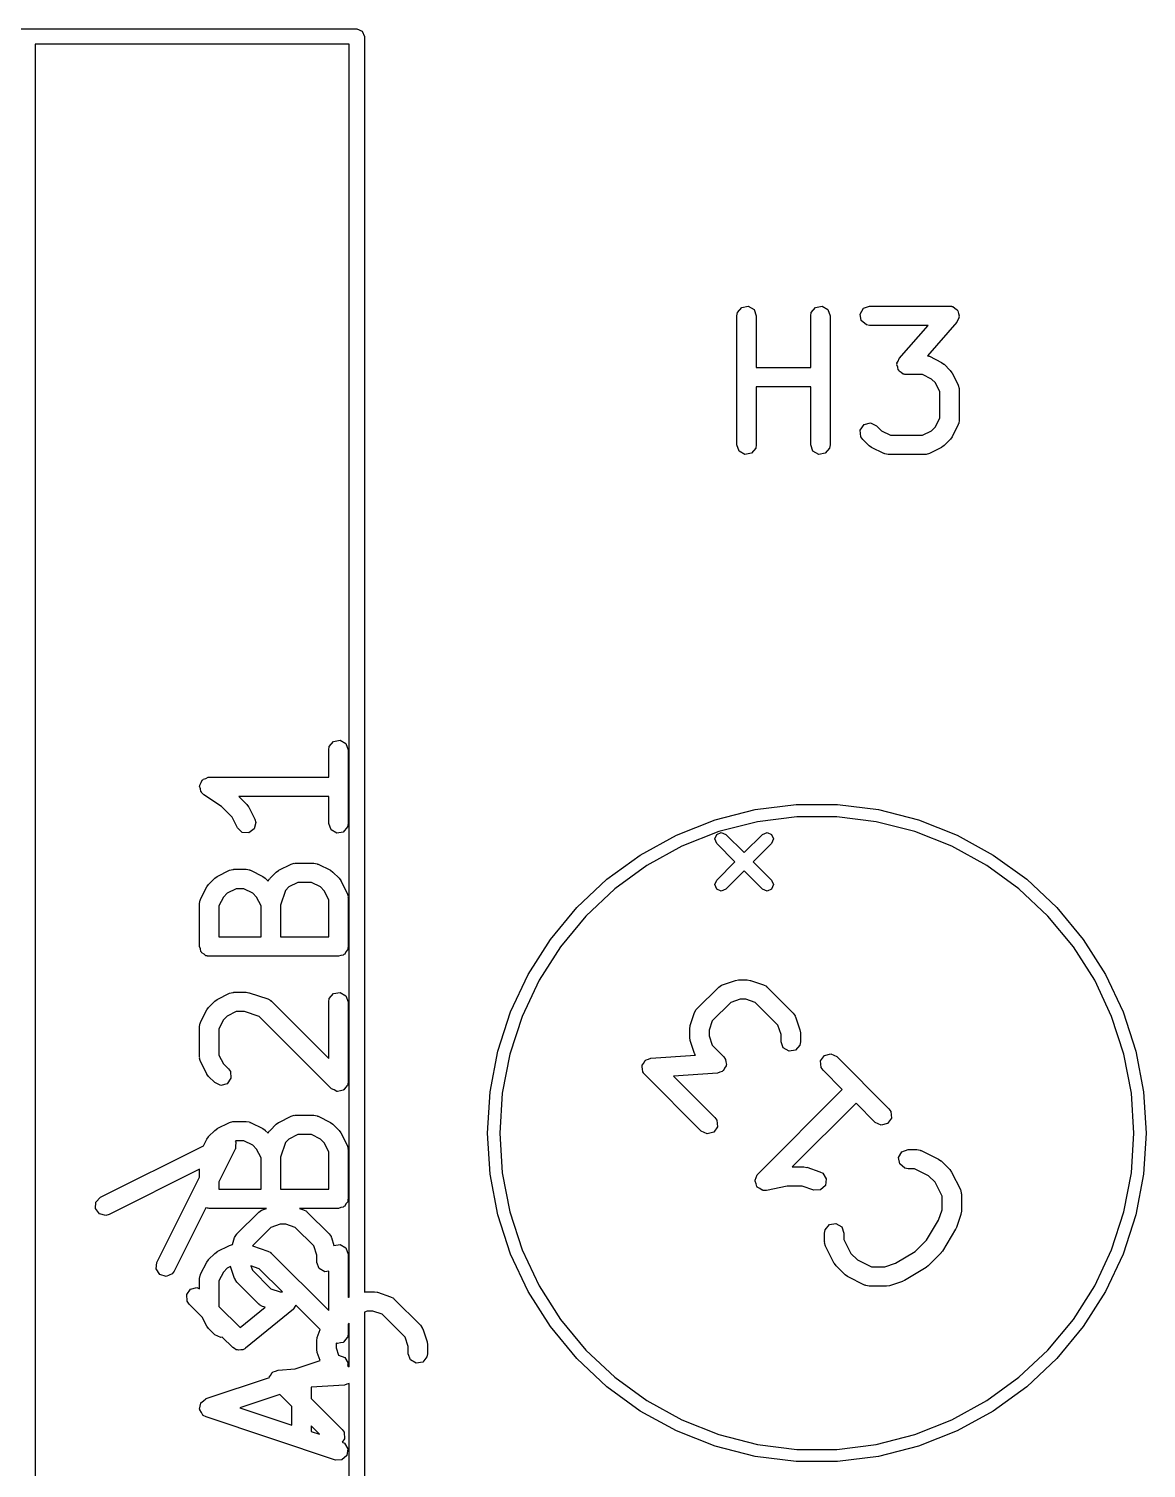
# Model space of a CAD drawing. Extents: x 97.5 to 143.9, y -109.8 to -49.
# Drawn here: x 134.98 to 143.63, y -61.38 to -50.23 of the extents above; entities that cross this region are included whole.
import ezdxf

# ---------------------------------------------------------------- set-up
doc = ezdxf.new("R2010")
doc.units = 0
doc.layers.add('BLACK', color=7, linetype='CONTINUOUS')

msp = doc.modelspace()

# ---------------------------------------------------------------- linework, layer by layer
at = {"layer": 'BLACK', "linetype": 'CONTINUOUS'}
for p, q in [((134.734, -50.23), (137.52, -50.23)), ((137.52, -50.23), (137.562, -50.2476)), ((137.562, -50.2476), (137.58, -50.29)), ((135.03, -50.35), (135.03, -70.55)), ((137.46, -50.35), (135.03, -50.35)), ((137.46, -60.0518), (137.46, -50.35)), ((137.58, -50.29), (137.58, -60.0131)), ((140.468, -52.4267), (140.501, -52.3874)), ((140.501, -52.3874), (140.551, -52.3785)), ((140.551, -52.3785), (140.596, -52.4042)), ((141.039, -52.4267), (141.072, -52.3874)), ((141.072, -52.3874), (141.123, -52.3785)), ((141.123, -52.3785), (141.167, -52.4042)), ((141.442, -52.3949), (141.49, -52.3774)), ((141.49, -52.3774), (142.11, -52.3774)), ((142.11, -52.3774), (142.121, -52.3793)), ((142.121, -52.3793), (142.124, -52.3788)), ((142.124, -52.3788), (142.127, -52.3804)), ((142.127, -52.3804), (142.135, -52.3819)), ((142.135, -52.3819), (142.151, -52.3949)), ((140.463, -52.4524), (140.468, -52.4267)), ((140.463, -53.4524), (140.463, -52.4524)), ((140.596, -52.4042), (140.613, -52.4524)), ((140.613, -52.4524), (140.613, -52.8536)), ((141.035, -52.4524), (141.039, -52.4267)), ((141.035, -52.8536), (141.035, -52.4524)), ((141.167, -52.4042), (141.185, -52.4524)), ((141.185, -52.4524), (141.185, -53.4524)), ((141.417, -52.4394), (141.442, -52.3949)), ((141.426, -52.4899), (141.417, -52.4394)), ((141.465, -52.5229), (141.426, -52.4899)), ((142.166, -52.5018), (141.938, -52.7618)), ((142.151, -52.3949), (142.168, -52.4054)), ((142.173, -52.4829), (142.166, -52.5018)), ((142.168, -52.4054), (142.17, -52.411)), ((142.17, -52.411), (142.174, -52.4149)), ((142.183, -52.4654), (142.173, -52.4829)), ((142.174, -52.4149), (142.178, -52.4348)), ((142.178, -52.4348), (142.185, -52.4539)), ((142.185, -52.4539), (142.182, -52.4595)), ((142.182, -52.4595), (142.183, -52.4654)), ((141.49, -52.5274), (141.465, -52.5229)), ((141.944, -52.5274), (141.49, -52.5274)), ((141.72, -52.7839), (141.944, -52.5274)), ((141.701, -52.8318), (141.703, -52.8262)), ((141.708, -52.8509), (141.701, -52.8318)), ((141.702, -52.8203), (141.712, -52.8028)), ((141.703, -52.8262), (141.702, -52.8203)), ((141.712, -52.8028), (141.72, -52.7839)), ((141.938, -52.7618), (141.945, -52.7629)), ((141.945, -52.7629), (141.948, -52.7657)), ((141.948, -52.7657), (141.953, -52.7663)), ((141.953, -52.7663), (142.048, -52.8139)), ((142.048, -52.8139), (142.066, -52.8272)), ((142.066, -52.8272), (142.067, -52.8279)), ((142.067, -52.8279), (142.115, -52.8755)), ((140.613, -52.8536), (141.035, -52.8536)), ((141.711, -52.8708), (141.708, -52.8509)), ((141.716, -52.8747), (141.711, -52.8708)), ((141.718, -52.8803), (141.716, -52.8747)), ((141.735, -52.8908), (141.718, -52.8803)), ((141.751, -52.9038), (141.735, -52.8908)), ((141.759, -52.9053), (141.751, -52.9038)), ((141.762, -52.9069), (141.759, -52.9053)), ((141.765, -52.9064), (141.762, -52.9069)), ((141.776, -52.9083), (141.765, -52.9064)), ((141.901, -52.9083), (141.776, -52.9083)), ((141.97, -52.9426), (141.901, -52.9083)), ((142, -52.973), (141.97, -52.9426)), ((142.115, -52.8755), (142.128, -52.8939)), ((142.128, -52.8939), (142.129, -52.895)), ((142.129, -52.895), (142.177, -52.9903)), ((141.035, -53.0036), (140.613, -53.0036)), ((140.613, -53.0036), (140.613, -53.4524)), ((141.035, -53.4524), (141.035, -53.0036)), ((142.035, -53.0415), (142, -52.973)), ((142.035, -53.2442), (142.035, -53.0415)), ((142.177, -52.9903), (142.184, -53.0152)), ((142.184, -53.0152), (142.183, -53.0196)), ((142.183, -53.0196), (142.185, -53.0238)), ((142.185, -53.0238), (142.185, -53.2619)), ((141.447, -53.2957), (141.497, -53.2824)), ((141.497, -53.2824), (141.544, -53.3041)), ((142, -53.3127), (142.035, -53.2442)), ((142.185, -53.2619), (142.18, -53.2876)), ((141.418, -53.3377), (141.447, -53.2957)), ((141.423, -53.3888), (141.418, -53.3377)), ((141.437, -53.4102), (141.423, -53.3888)), ((141.544, -53.3041), (141.583, -53.3431)), ((141.583, -53.3431), (141.651, -53.3774)), ((141.651, -53.3774), (141.901, -53.3774)), ((141.901, -53.3774), (141.97, -53.3431)), ((141.97, -53.3431), (142, -53.3127)), ((142.129, -53.3907), (142.116, -53.4087)), ((142.177, -53.2954), (142.129, -53.3907)), ((142.18, -53.2876), (142.177, -53.291)), ((142.177, -53.291), (142.177, -53.2954)), ((140.481, -53.5006), (140.463, -53.4524)), ((140.525, -53.5262), (140.481, -53.5006)), ((140.609, -53.478), (140.576, -53.5173)), ((140.613, -53.4524), (140.609, -53.478)), ((141.052, -53.5006), (141.035, -53.4524)), ((141.096, -53.5262), (141.052, -53.5006)), ((141.18, -53.478), (141.147, -53.5173)), ((141.185, -53.4524), (141.18, -53.478)), ((141.485, -53.4578), (141.437, -53.4102)), ((141.487, -53.4585), (141.485, -53.4578)), ((141.505, -53.4718), (141.487, -53.4585)), ((141.6, -53.5195), (141.505, -53.4718)), ((142.048, -53.4718), (141.953, -53.5195)), ((142.049, -53.4707), (142.048, -53.4718)), ((142.067, -53.4578), (142.049, -53.4707)), ((142.115, -53.4102), (142.067, -53.4578)), ((142.116, -53.4087), (142.115, -53.4102)), ((140.576, -53.5173), (140.525, -53.5262)), ((141.147, -53.5173), (141.096, -53.5262)), ((141.604, -53.52), (141.6, -53.5195)), ((141.608, -53.5229), (141.604, -53.52)), ((141.633, -53.5274), (141.608, -53.5229)), ((141.919, -53.5274), (141.633, -53.5274)), ((141.923, -53.5258), (141.919, -53.5274)), ((141.928, -53.5269), (141.923, -53.5258)), ((141.953, -53.5195), (141.928, -53.5269)), ((137.302, -55.8143), (137.307, -55.7886)), ((137.302, -56.025), (137.302, -55.8143)), ((137.307, -55.7886), (137.34, -55.7493)), ((137.34, -55.7493), (137.39, -55.7404)), ((137.39, -55.7404), (137.435, -55.7661)), ((137.435, -55.7661), (137.452, -55.8143)), ((137.452, -55.8143), (137.452, -56.3857)), ((136.304, -56.087), (136.314, -56.0681)), ((136.314, -56.0681), (136.323, -56.0482)), ((136.323, -56.0482), (136.327, -56.0463)), ((136.327, -56.0463), (136.329, -56.0425)), ((136.329, -56.0425), (136.35, -56.0351)), ((136.35, -56.0351), (136.369, -56.0255)), ((136.369, -56.0255), (136.373, -56.0265)), ((136.373, -56.0265), (136.377, -56.025)), ((136.377, -56.025), (137.302, -56.025)), ((136.303, -56.0952), (136.304, -56.0912)), ((136.309, -56.1161), (136.303, -56.0952)), ((136.304, -56.0912), (136.304, -56.087)), ((136.312, -56.1375), (136.309, -56.1161)), ((136.316, -56.1403), (136.312, -56.1375)), ((136.317, -56.1444), (136.316, -56.1403)), ((136.336, -56.1624), (136.317, -56.1444)), ((136.472, -56.2535), (136.336, -56.1624)), ((137.302, -56.175), (136.606, -56.175)), ((136.606, -56.175), (136.669, -56.2374)), ((137.302, -56.3857), (137.302, -56.175)), ((136.554, -56.3349), (136.472, -56.2535)), ((136.669, -56.2374), (136.681, -56.2558)), ((136.681, -56.2558), (136.683, -56.2569)), ((136.683, -56.2569), (136.73, -56.3522)), ((140.294, -56.3565), (140.604, -56.2769)), ((140.604, -56.2769), (140.922, -56.2368)), ((140.922, -56.2368), (141.242, -56.2368)), ((141.242, -56.2368), (141.56, -56.2769)), ((141.56, -56.2769), (141.87, -56.3565)), ((136.596, -56.4193), (136.554, -56.3349)), ((136.738, -56.3771), (136.726, -56.427)), ((136.73, -56.3522), (136.738, -56.3771)), ((137.32, -56.4339), (137.302, -56.3857)), ((137.452, -56.3857), (137.448, -56.4114)), ((139.996, -56.4744), (140.294, -56.3565)), ((140.622, -56.3704), (140.323, -56.447)), ((140.928, -56.3317), (140.622, -56.3704)), ((141.236, -56.3317), (140.928, -56.3317)), ((141.542, -56.3704), (141.236, -56.3317)), ((141.84, -56.447), (141.542, -56.3704)), ((141.87, -56.3565), (142.167, -56.4744)), ((136.633, -56.4545), (136.596, -56.4193)), ((136.684, -56.4576), (136.633, -56.4545)), ((136.726, -56.427), (136.684, -56.4576)), ((137.364, -56.4596), (137.32, -56.4339)), ((137.415, -56.4507), (137.364, -56.4596)), ((137.448, -56.4114), (137.415, -56.4507)), ((139.715, -56.6287), (139.996, -56.4744)), ((140.323, -56.447), (140.037, -56.5605)), ((140.292, -56.5041), (140.307, -56.4687)), ((140.307, -56.5394), (140.292, -56.5041)), ((140.307, -56.4687), (140.342, -56.4541)), ((140.342, -56.4541), (140.377, -56.4687)), ((140.377, -56.4687), (140.519, -56.6101)), ((140.519, -56.6101), (140.66, -56.4687)), ((140.66, -56.4687), (140.696, -56.4541)), ((140.696, -56.4541), (140.731, -56.4687)), ((140.731, -56.4687), (140.746, -56.5041)), ((140.746, -56.5041), (140.731, -56.5394)), ((142.127, -56.5605), (141.84, -56.447)), ((142.167, -56.4744), (142.448, -56.6287)), ((139.456, -56.8169), (139.715, -56.6287)), ((140.037, -56.5605), (139.766, -56.709)), ((140.448, -56.6809), (140.307, -56.5394)), ((140.731, -56.5394), (140.59, -56.6809)), ((142.397, -56.709), (142.127, -56.5605)), ((142.448, -56.6287), (142.707, -56.8169)), ((136.534, -56.7472), (136.559, -56.7398)), ((136.559, -56.7398), (136.564, -56.7408)), ((136.564, -56.7408), (136.568, -56.7393)), ((136.568, -56.7393), (136.663, -56.7393)), ((136.663, -56.7393), (136.689, -56.7438)), ((136.915, -56.7472), (137.011, -56.6996)), ((137.011, -56.6996), (137.035, -56.6922)), ((137.035, -56.6922), (137.04, -56.6932)), ((137.04, -56.6932), (137.044, -56.6917)), ((137.044, -56.6917), (137.187, -56.6917)), ((137.187, -56.6917), (137.213, -56.6962)), ((137.213, -56.6962), (137.216, -56.6991)), ((137.216, -56.6991), (137.22, -56.6996)), ((137.22, -56.6996), (137.316, -56.7472)), ((139.766, -56.709), (139.517, -56.8903)), ((140.307, -56.8223), (140.448, -56.6809)), ((140.59, -56.6809), (140.731, -56.8223)), ((142.647, -56.8903), (142.397, -56.709)), ((136.372, -56.8565), (136.42, -56.8089)), ((136.42, -56.8089), (136.438, -56.796)), ((136.438, -56.796), (136.439, -56.7948)), ((136.439, -56.7948), (136.534, -56.7472)), ((136.689, -56.7438), (136.692, -56.7467)), ((136.692, -56.7467), (136.697, -56.7472)), ((136.697, -56.7472), (136.792, -56.7948)), ((136.792, -56.7948), (136.81, -56.8082)), ((136.81, -56.8082), (136.811, -56.8089)), ((136.811, -56.8089), (136.834, -56.8313)), ((136.834, -56.8313), (136.842, -56.8153)), ((136.842, -56.8153), (136.846, -56.8129)), ((136.846, -56.8129), (136.848, -56.8089)), ((136.848, -56.8089), (136.896, -56.7613)), ((136.896, -56.7613), (136.914, -56.7484)), ((136.914, -56.7484), (136.915, -56.7472)), ((137.062, -56.8417), (136.993, -56.8759)), ((137.169, -56.8417), (137.062, -56.8417)), ((137.238, -56.8759), (137.169, -56.8417)), ((137.316, -56.7472), (137.334, -56.7606)), ((137.334, -56.7606), (137.335, -56.7613)), ((137.335, -56.7613), (137.383, -56.8089)), ((137.383, -56.8089), (137.396, -56.8272)), ((137.396, -56.8272), (137.397, -56.8284)), ((137.397, -56.8284), (137.444, -56.9236)), ((139.223, -57.0361), (139.456, -56.8169)), ((140.292, -56.8576), (140.307, -56.8223)), ((140.519, -56.7516), (140.377, -56.893)), ((140.66, -56.893), (140.519, -56.7516)), ((140.731, -56.8223), (140.746, -56.8576)), ((142.707, -56.8169), (142.941, -57.0361)), ((136.31, -56.9712), (136.358, -56.876)), ((136.358, -56.876), (136.371, -56.858)), ((136.371, -56.858), (136.372, -56.8565)), ((136.487, -56.954), (136.452, -57.0225)), ((136.517, -56.9235), (136.487, -56.954)), ((136.586, -56.8893), (136.517, -56.9235)), ((136.645, -56.8893), (136.586, -56.8893)), ((136.714, -56.9235), (136.645, -56.8893)), ((136.744, -56.954), (136.714, -56.9235)), ((136.779, -57.0225), (136.744, -56.954)), ((136.967, -56.9024), (136.929, -57.0169)), ((136.993, -56.8759), (136.967, -56.9024)), ((137.268, -56.9063), (137.238, -56.8759)), ((137.302, -56.9748), (137.268, -56.9063)), ((137.444, -56.9236), (137.452, -56.9486)), ((137.452, -56.9486), (137.451, -56.9529)), ((137.451, -56.9529), (137.452, -56.9571)), ((137.452, -56.9571), (137.452, -57.3381)), ((139.517, -56.8903), (139.292, -57.1013)), ((140.307, -56.893), (140.292, -56.8576)), ((140.342, -56.9076), (140.307, -56.893)), ((140.377, -56.893), (140.342, -56.9076)), ((140.696, -56.9076), (140.66, -56.893)), ((140.731, -56.893), (140.696, -56.9076)), ((140.746, -56.8576), (140.731, -56.893)), ((142.871, -57.1013), (142.647, -56.8903)), ((136.302, -57.0048), (136.307, -56.9791)), ((136.302, -57.3381), (136.302, -57.0048)), ((136.307, -56.9791), (136.31, -56.9757)), ((136.31, -56.9757), (136.31, -56.9712)), ((136.452, -57.0225), (136.452, -57.2631)), ((136.779, -57.2631), (136.779, -57.0225)), ((136.929, -57.0169), (136.929, -57.2631)), ((137.302, -57.2631), (137.302, -56.9748)), ((139.019, -57.2829), (139.223, -57.0361)), ((142.941, -57.0361), (143.145, -57.2829)), ((139.292, -57.1013), (139.096, -57.3388)), ((143.068, -57.3388), (142.871, -57.1013)), ((136.452, -57.2631), (136.779, -57.2631)), ((136.929, -57.2631), (137.302, -57.2631)), ((138.847, -57.5533), (139.019, -57.2829)), ((143.145, -57.2829), (143.316, -57.5533)), ((136.309, -57.3564), (136.302, -57.3381)), ((136.312, -57.3756), (136.309, -57.3564)), ((136.318, -57.3799), (136.312, -57.3756)), ((136.32, -57.3863), (136.318, -57.3799)), ((136.337, -57.396), (136.32, -57.3863)), ((136.352, -57.4086), (136.337, -57.396)), ((136.361, -57.4103), (136.352, -57.4086)), ((137.396, -57.4064), (137.377, -57.4131)), ((137.415, -57.403), (137.396, -57.4064)), ((137.419, -57.3979), (137.415, -57.403)), ((137.426, -57.3955), (137.419, -57.3979)), ((137.435, -57.3787), (137.426, -57.3955)), ((137.448, -57.3637), (137.435, -57.3787)), ((137.45, -57.354), (137.448, -57.3637)), ((137.451, -57.3511), (137.45, -57.354)), ((137.452, -57.3381), (137.451, -57.3478)), ((137.451, -57.3478), (137.451, -57.3511)), ((139.096, -57.3388), (138.931, -57.5991)), ((143.233, -57.5991), (143.068, -57.3388)), ((136.364, -57.412), (136.361, -57.4103)), ((136.368, -57.4114), (136.364, -57.412)), ((136.377, -57.4131), (136.368, -57.4114)), ((137.377, -57.4131), (136.377, -57.4131)), ((138.711, -57.843), (138.847, -57.5533)), ((138.931, -57.5991), (138.799, -57.8781)), ((140.351, -57.6331), (140.452, -57.5994)), ((140.452, -57.5994), (140.474, -57.5961)), ((140.474, -57.5961), (140.476, -57.5956)), ((140.476, -57.5956), (140.543, -57.5956)), ((140.543, -57.5956), (140.565, -57.5995)), ((140.565, -57.5995), (140.567, -57.5994)), ((140.567, -57.5994), (140.668, -57.6331)), ((143.364, -57.8781), (143.233, -57.5991)), ((143.316, -57.5533), (143.453, -57.843)), ((136.439, -57.7472), (136.534, -57.6996)), ((136.534, -57.6996), (136.559, -57.6922)), ((136.559, -57.6922), (136.564, -57.6932)), ((136.564, -57.6932), (136.568, -57.6917)), ((136.568, -57.6917), (136.663, -57.6917)), ((136.663, -57.6917), (136.685, -57.6956)), ((136.685, -57.6956), (136.687, -57.6955)), ((136.687, -57.6955), (136.83, -57.7431)), ((136.83, -57.7431), (136.853, -57.7555)), ((137.302, -57.7667), (137.307, -57.741)), ((137.307, -57.741), (137.34, -57.7017)), ((137.34, -57.7017), (137.39, -57.6928)), ((137.39, -57.6928), (137.435, -57.7185)), ((137.435, -57.7185), (137.452, -57.7667)), ((140.153, -57.8196), (140.322, -57.6512)), ((140.322, -57.6512), (140.343, -57.6363)), ((140.343, -57.6363), (140.347, -57.6359)), ((140.347, -57.6359), (140.351, -57.6331)), ((140.668, -57.6331), (140.691, -57.6455)), ((140.691, -57.6455), (140.693, -57.6493)), ((140.693, -57.6493), (140.697, -57.6512)), ((140.697, -57.6512), (140.899, -57.8532)), ((136.31, -57.9236), (136.358, -57.8284)), ((136.358, -57.8284), (136.371, -57.8104)), ((136.371, -57.8104), (136.372, -57.8089)), ((136.372, -57.8089), (136.42, -57.7613)), ((136.42, -57.7613), (136.438, -57.7484)), ((136.438, -57.7484), (136.439, -57.7472)), ((136.586, -57.8417), (136.517, -57.8759)), ((136.651, -57.8417), (136.586, -57.8417)), ((136.765, -57.8798), (136.651, -57.8417)), ((136.853, -57.7555), (136.855, -57.7594)), ((136.855, -57.7594), (136.859, -57.7613)), ((136.859, -57.7613), (137.302, -58.2046)), ((137.302, -58.2046), (137.302, -57.7667)), ((137.452, -57.7667), (137.452, -58.3857)), ((138.612, -58.1476), (138.711, -57.843)), ((140.101, -57.9499), (140.135, -57.8489)), ((140.135, -57.8489), (140.148, -57.826)), ((140.148, -57.826), (140.151, -57.8236)), ((140.151, -57.8236), (140.153, -57.8196)), ((140.415, -57.7698), (140.272, -57.9131)), ((140.488, -57.7456), (140.415, -57.7698)), ((140.531, -57.7456), (140.488, -57.7456)), ((140.603, -57.7698), (140.531, -57.7456)), ((140.78, -57.9468), (140.603, -57.7698)), ((140.899, -57.8532), (140.914, -57.8746)), ((143.453, -57.843), (143.552, -58.1476)), ((136.302, -57.9571), (136.307, -57.9315)), ((136.302, -58.1952), (136.302, -57.9571)), ((136.307, -57.9315), (136.31, -57.9281)), ((136.31, -57.9281), (136.31, -57.9236)), ((136.487, -57.9063), (136.452, -57.9748)), ((136.517, -57.8759), (136.487, -57.9063)), ((137.324, -58.4387), (136.765, -57.8798)), ((138.799, -57.8781), (138.704, -58.1712)), ((140.098, -57.9736), (140.101, -57.9515)), ((140.101, -57.9515), (140.101, -57.9499)), ((140.272, -57.9131), (140.248, -57.9858)), ((140.805, -58.0195), (140.78, -57.9468)), ((140.914, -57.8746), (140.914, -57.879)), ((140.914, -57.879), (140.917, -57.8826)), ((140.917, -57.8826), (140.951, -57.9836)), ((143.459, -58.1712), (143.364, -57.8781)), ((136.452, -57.9748), (136.452, -58.1775)), ((140.098, -58.041), (140.098, -57.9736)), ((140.098, -58.0425), (140.098, -58.041)), ((140.101, -58.0647), (140.098, -58.0425)), ((140.135, -58.1657), (140.101, -58.0647)), ((140.248, -57.9858), (140.248, -58.0288)), ((140.248, -58.0288), (140.272, -58.1015)), ((140.805, -58.0746), (140.805, -58.0195)), ((140.822, -58.1228), (140.805, -58.0746)), ((140.955, -58.0746), (140.95, -58.1003)), ((140.951, -57.9836), (140.954, -58.0058)), ((140.954, -58.0058), (140.955, -58.0073)), ((140.955, -58.0073), (140.955, -58.0746)), ((136.452, -58.1775), (136.487, -58.246)), ((138.552, -58.4621), (138.612, -58.1476)), ((138.704, -58.1712), (138.646, -58.4741)), ((139.797, -58.2018), (140.142, -58.1789)), ((140.138, -58.1692), (140.135, -58.1657)), ((140.138, -58.1737), (140.138, -58.1692)), ((140.142, -58.1789), (140.138, -58.1737)), ((140.272, -58.1015), (140.36, -58.19)), ((140.867, -58.1485), (140.822, -58.1228)), ((140.917, -58.1396), (140.867, -58.1485)), ((140.95, -58.1003), (140.917, -58.1396)), ((141.11, -58.2236), (141.14, -58.1816)), ((141.14, -58.1816), (141.189, -58.1683)), ((141.189, -58.1683), (141.236, -58.19)), ((143.517, -58.4741), (143.459, -58.1712)), ((143.552, -58.1476), (143.612, -58.4621)), ((136.304, -58.1995), (136.302, -58.1952)), ((136.303, -58.2038), (136.304, -58.1995)), ((136.31, -58.2288), (136.303, -58.2038)), ((136.358, -58.324), (136.31, -58.2288)), ((136.487, -58.246), (136.526, -58.2851)), ((136.526, -58.2851), (136.541, -58.3064)), ((139.728, -58.2686), (139.73, -58.2632)), ((139.732, -58.2882), (139.728, -58.2686)), ((139.73, -58.2573), (139.741, -58.2407)), ((139.73, -58.2632), (139.73, -58.2573)), ((139.734, -58.3084), (139.732, -58.2882)), ((139.741, -58.2407), (139.75, -58.2225)), ((139.75, -58.2225), (139.756, -58.2201)), ((139.756, -58.2201), (139.759, -58.2152)), ((139.759, -58.2152), (139.779, -58.21)), ((139.779, -58.21), (139.797, -58.2018)), ((140.354, -58.2995), (140.35, -58.3044)), ((140.359, -58.2971), (140.354, -58.2995)), ((140.368, -58.279), (140.359, -58.2971)), ((140.36, -58.19), (140.367, -58.1992)), ((140.367, -58.1992), (140.37, -58.2013)), ((140.38, -58.2624), (140.368, -58.279)), ((140.37, -58.2013), (140.37, -58.2043)), ((140.37, -58.2043), (140.375, -58.2113)), ((140.375, -58.2113), (140.377, -58.2314)), ((140.377, -58.2314), (140.382, -58.2511)), ((140.382, -58.2511), (140.379, -58.2564)), ((140.379, -58.2564), (140.38, -58.2624)), ((141.115, -58.2747), (141.11, -58.2236)), ((141.13, -58.296), (141.115, -58.2747)), ((141.279, -58.445), (141.13, -58.296)), ((141.236, -58.19), (141.64, -58.594)), ((136.359, -58.3251), (136.358, -58.324)), ((136.372, -58.3435), (136.359, -58.3251)), ((136.42, -58.3911), (136.372, -58.3435)), ((136.466, -58.4128), (136.42, -58.3911)), ((136.516, -58.3995), (136.466, -58.4128)), ((136.545, -58.3575), (136.516, -58.3995)), ((136.541, -58.3064), (136.545, -58.3575)), ((137.448, -58.4114), (137.433, -58.4287)), ((137.449, -58.4068), (137.448, -58.4114)), ((137.45, -58.4051), (137.449, -58.4068)), ((137.452, -58.3857), (137.45, -58.4018)), ((137.45, -58.4018), (137.45, -58.4051)), ((139.739, -58.3154), (139.734, -58.3084)), ((139.74, -58.3184), (139.739, -58.3154)), ((139.743, -58.3205), (139.74, -58.3184)), ((139.749, -58.3297), (139.743, -58.3205)), ((140.187, -58.7674), (139.749, -58.3297)), ((140.312, -58.3178), (139.972, -58.3405)), ((139.972, -58.3405), (140.293, -58.6614)), ((140.331, -58.3097), (140.312, -58.3178)), ((140.35, -58.3044), (140.331, -58.3097)), ((137.345, -58.4483), (137.324, -58.4387)), ((137.364, -58.4596), (137.345, -58.4483)), ((137.368, -58.459), (137.364, -58.4596)), ((137.371, -58.4604), (137.368, -58.459)), ((137.393, -58.4546), (137.371, -58.4604)), ((137.415, -58.4507), (137.393, -58.4546)), ((137.417, -58.448), (137.415, -58.4507)), ((137.42, -58.4472), (137.417, -58.448)), ((137.433, -58.4287), (137.42, -58.4472)), ((138.532, -58.7817), (138.552, -58.4621)), ((138.646, -58.4741), (138.627, -58.7817)), ((140.625, -59.0991), (141.279, -58.445)), ((143.537, -58.7817), (143.517, -58.4741)), ((143.612, -58.4621), (143.632, -58.7817)), ((141.385, -58.5511), (140.892, -59.0435)), ((141.534, -58.7001), (141.385, -58.5511)), ((141.64, -58.594), (141.655, -58.6154)), ((141.655, -58.6154), (141.659, -58.6665)), ((136.438, -58.7484), (136.439, -58.7472)), ((136.439, -58.7472), (136.534, -58.6996)), ((136.534, -58.6996), (136.559, -58.6922)), ((136.559, -58.6922), (136.564, -58.6932)), ((136.564, -58.6932), (136.568, -58.6917)), ((136.568, -58.6917), (136.663, -58.6917)), ((136.663, -58.6917), (136.689, -58.6962)), ((136.689, -58.6962), (136.692, -58.6991)), ((136.692, -58.6991), (136.697, -58.6996)), ((136.697, -58.6996), (136.792, -58.7472)), ((136.792, -58.7472), (136.81, -58.7606)), ((136.848, -58.7613), (136.896, -58.7136)), ((136.896, -58.7136), (136.914, -58.7008)), ((136.914, -58.7008), (136.915, -58.6996)), ((136.915, -58.6996), (137.011, -58.652)), ((137.011, -58.652), (137.035, -58.6445)), ((137.035, -58.6445), (137.04, -58.6456)), ((137.04, -58.6456), (137.044, -58.644)), ((137.044, -58.644), (137.187, -58.644)), ((137.187, -58.644), (137.213, -58.6486)), ((137.213, -58.6486), (137.216, -58.6515)), ((137.216, -58.6515), (137.22, -58.652)), ((137.22, -58.652), (137.316, -58.6996)), ((137.316, -58.6996), (137.334, -58.7129)), ((137.334, -58.7129), (137.335, -58.7136)), ((137.335, -58.7136), (137.383, -58.7613)), ((140.312, -58.7338), (140.283, -58.7758)), ((140.293, -58.6614), (140.308, -58.6827)), ((140.308, -58.6827), (140.312, -58.7338)), ((141.58, -58.7218), (141.534, -58.7001)), ((141.63, -58.7085), (141.58, -58.7218)), ((141.659, -58.6665), (141.63, -58.7085)), ((136.332, -58.8798), (136.358, -58.8284)), ((136.358, -58.8284), (136.371, -58.8104)), ((136.371, -58.8104), (136.372, -58.8089)), ((136.372, -58.8089), (136.42, -58.7613)), ((136.42, -58.7613), (136.438, -58.7484)), ((136.586, -58.8417), (136.577, -58.8458)), ((136.577, -58.8458), (136.583, -58.853)), ((136.584, -58.8569), (136.581, -58.8805)), ((136.583, -58.853), (136.583, -58.8551)), ((136.583, -58.8551), (136.584, -58.8569)), ((136.645, -58.8417), (136.586, -58.8417)), ((136.714, -58.8759), (136.645, -58.8417)), ((136.81, -58.7606), (136.811, -58.7613)), ((136.811, -58.7613), (136.834, -58.7837)), ((136.834, -58.7837), (136.842, -58.7677)), ((136.842, -58.7677), (136.846, -58.7653)), ((136.846, -58.7653), (136.848, -58.7613)), ((136.967, -58.8548), (136.929, -58.9693)), ((136.993, -58.8283), (136.967, -58.8548)), ((137.062, -58.794), (136.993, -58.8283)), ((137.169, -58.794), (137.062, -58.794)), ((137.238, -58.8283), (137.169, -58.794)), ((137.268, -58.8587), (137.238, -58.8283)), ((137.302, -58.9272), (137.268, -58.8587)), ((137.383, -58.7613), (137.396, -58.7796)), ((137.396, -58.7796), (137.397, -58.7807)), ((137.397, -58.7807), (137.444, -58.876)), ((138.552, -59.1013), (138.532, -58.7817)), ((138.627, -58.7817), (138.646, -59.0894)), ((140.233, -58.7891), (140.187, -58.7674)), ((140.283, -58.7758), (140.233, -58.7891)), ((143.517, -59.0894), (143.537, -58.7817)), ((143.632, -58.7817), (143.612, -59.1013)), ((135.534, -59.2787), (136.332, -58.8798)), ((136.578, -58.9079), (136.452, -59.1589)), ((136.58, -58.9042), (136.578, -58.9057)), ((136.578, -58.9057), (136.578, -58.9079)), ((136.581, -58.8805), (136.58, -58.9042)), ((136.744, -58.9063), (136.714, -58.8759)), ((136.779, -58.9748), (136.744, -58.9063)), ((136.929, -58.9693), (136.929, -59.2155)), ((137.302, -59.2155), (137.302, -58.9272)), ((137.444, -58.876), (137.452, -58.9009)), ((137.452, -58.9009), (137.451, -58.9053)), ((137.451, -58.9053), (137.452, -58.9095)), ((137.452, -58.9095), (137.452, -59.2905)), ((141.715, -58.9707), (141.741, -58.9263)), ((141.741, -58.9263), (141.789, -58.9088)), ((141.789, -58.9088), (141.856, -58.9088)), ((141.856, -58.9088), (141.882, -58.9133)), ((141.882, -58.9133), (141.885, -58.9162)), ((141.885, -58.9162), (141.89, -58.9167)), ((141.89, -58.9167), (142.024, -58.984)), ((136.302, -59.0624), (135.602, -59.4128)), ((136.302, -59.1235), (136.302, -59.0624)), ((136.779, -59.2155), (136.779, -58.9748)), ((140.892, -59.0435), (140.981, -59.0435)), ((140.981, -59.0435), (141.003, -59.0474)), ((141.003, -59.0474), (141.004, -59.0473)), ((141.004, -59.0473), (141.105, -59.081)), ((141.105, -59.081), (141.128, -59.0934)), ((141.724, -59.0213), (141.715, -58.9707)), ((141.763, -59.0542), (141.724, -59.0213)), ((141.789, -59.0588), (141.763, -59.0542)), ((141.838, -59.0588), (141.789, -59.0588)), ((141.946, -59.1128), (141.838, -59.0588)), ((142.024, -58.984), (142.042, -58.9974)), ((142.042, -58.9974), (142.044, -58.9981)), ((142.044, -58.9981), (142.111, -59.0654)), ((142.111, -59.0654), (142.124, -59.0838)), ((135.972, -59.7836), (136.302, -59.1235)), ((136.452, -59.1589), (136.452, -59.2155)), ((138.612, -59.4159), (138.552, -59.1013)), ((138.646, -59.0894), (138.704, -59.3922)), ((140.603, -59.1456), (140.612, -59.1259)), ((140.604, -59.1498), (140.603, -59.1456)), ((140.603, -59.1538), (140.604, -59.1498)), ((140.611, -59.1741), (140.603, -59.1538)), ((140.616, -59.1951), (140.611, -59.1741)), ((140.612, -59.1259), (140.619, -59.1052)), ((140.619, -59.1052), (140.623, -59.103)), ((140.623, -59.103), (140.625, -59.0991)), ((141.148, -59.1878), (141.109, -59.2219)), ((141.128, -59.0934), (141.155, -59.1371)), ((141.155, -59.1371), (141.148, -59.1878)), ((141.997, -59.1629), (141.946, -59.1128)), ((142.051, -59.2709), (141.997, -59.1629)), ((142.124, -59.0838), (142.125, -59.0849)), ((142.125, -59.0849), (142.193, -59.2196)), ((143.459, -59.3922), (143.517, -59.0894)), ((143.612, -59.1013), (143.552, -59.4159)), ((135.499, -59.3159), (135.534, -59.2787)), ((136.452, -59.2155), (136.779, -59.2155)), ((136.929, -59.2155), (137.302, -59.2155)), ((137.451, -59.3035), (137.45, -59.3064)), ((137.452, -59.2905), (137.451, -59.3002)), ((137.451, -59.3002), (137.451, -59.3035)), ((140.62, -59.1976), (140.616, -59.1951)), ((140.621, -59.2016), (140.62, -59.1976)), ((140.64, -59.2121), (140.621, -59.2016)), ((140.658, -59.2246), (140.64, -59.2121)), ((140.663, -59.2242), (140.658, -59.2246)), ((140.666, -59.2263), (140.663, -59.2242)), ((140.692, -59.2257), (140.666, -59.2263)), ((140.853, -59.1935), (140.692, -59.2257)), ((140.969, -59.1935), (140.853, -59.1935)), ((141.058, -59.2233), (140.969, -59.1935)), ((141.109, -59.2219), (141.058, -59.2233)), ((142.051, -59.3757), (142.051, -59.2709)), ((142.193, -59.2196), (142.2, -59.2446)), ((142.2, -59.2446), (142.199, -59.2489)), ((142.199, -59.2489), (142.201, -59.2531)), ((142.201, -59.2531), (142.201, -59.3878)), ((135.496, -59.3671), (135.499, -59.3159)), ((135.527, -59.4083), (135.496, -59.3671)), ((135.577, -59.4203), (135.527, -59.4083)), ((135.602, -59.4128), (135.577, -59.4203)), ((136.351, -59.3607), (136.106, -59.8507)), ((136.352, -59.361), (136.351, -59.3607)), ((136.361, -59.3627), (136.352, -59.361)), ((136.364, -59.3643), (136.361, -59.3627)), ((136.368, -59.3638), (136.364, -59.3643)), ((136.377, -59.3655), (136.368, -59.3638)), ((136.821, -59.3655), (136.377, -59.3655)), ((136.592, -59.5621), (136.761, -59.3937)), ((136.761, -59.3937), (136.782, -59.3788)), ((136.782, -59.3788), (136.787, -59.3784)), ((136.787, -59.3784), (136.79, -59.3756)), ((136.79, -59.3756), (136.821, -59.3655)), ((137.377, -59.3655), (137.077, -59.3655)), ((137.077, -59.3655), (137.107, -59.3756)), ((137.107, -59.3756), (137.13, -59.388)), ((137.13, -59.388), (137.132, -59.3918)), ((137.132, -59.3918), (137.136, -59.3937)), ((137.136, -59.3937), (137.305, -59.5621)), ((137.396, -59.3588), (137.377, -59.3655)), ((137.415, -59.3554), (137.396, -59.3588)), ((137.419, -59.3502), (137.415, -59.3554)), ((137.426, -59.3479), (137.419, -59.3502)), ((137.435, -59.3311), (137.426, -59.3479)), ((137.448, -59.3161), (137.435, -59.3311)), ((137.45, -59.3064), (137.448, -59.3161)), ((138.711, -59.7205), (138.612, -59.4159)), ((138.704, -59.3922), (138.799, -59.6854)), ((142.023, -59.4573), (142.051, -59.3757)), ((142.197, -59.4116), (142.163, -59.5126)), ((142.201, -59.3878), (142.197, -59.4099)), ((142.197, -59.4099), (142.197, -59.4116)), ((143.364, -59.6854), (143.459, -59.3922)), ((143.552, -59.4159), (143.453, -59.7205)), ((136.854, -59.5123), (136.711, -59.6556)), ((136.927, -59.4881), (136.854, -59.5123)), ((136.97, -59.4881), (136.927, -59.4881)), ((137.043, -59.5123), (136.97, -59.4881)), ((137.186, -59.6556), (137.043, -59.5123)), ((141.146, -59.5305), (141.179, -59.4912)), ((141.179, -59.4912), (141.229, -59.4823)), ((141.229, -59.4823), (141.274, -59.508)), ((141.274, -59.508), (141.291, -59.5562)), ((141.931, -59.6107), (142.023, -59.4573)), ((142.156, -59.5274), (142.055, -59.6958)), ((142.157, -59.5239), (142.156, -59.5274)), ((142.163, -59.5126), (142.157, -59.5239)), ((136.556, -59.6454), (136.574, -59.5914)), ((136.574, -59.5914), (136.587, -59.5685)), ((136.587, -59.5685), (136.591, -59.5661)), ((136.591, -59.5661), (136.592, -59.5621)), ((137.305, -59.5621), (137.32, -59.5834)), ((137.32, -59.5834), (137.32, -59.5879)), ((137.32, -59.5879), (137.323, -59.5914)), ((137.323, -59.5914), (137.343, -59.6535)), ((141.141, -59.5562), (141.146, -59.5305)), ((141.141, -59.6235), (141.141, -59.5562)), ((141.143, -59.6277), (141.141, -59.6235)), ((141.142, -59.6321), (141.143, -59.6277)), ((141.149, -59.6571), (141.142, -59.6321)), ((141.291, -59.5562), (141.291, -59.6058)), ((141.291, -59.6058), (141.345, -59.7138)), ((141.843, -59.6987), (141.931, -59.6107)), ((136.372, -59.7613), (136.42, -59.7136)), ((136.42, -59.7136), (136.438, -59.7008)), ((136.438, -59.7008), (136.439, -59.6996)), ((136.439, -59.6996), (136.534, -59.652)), ((136.534, -59.652), (136.556, -59.6454)), ((136.711, -59.6556), (136.711, -59.6559)), ((136.711, -59.6559), (136.83, -59.6955)), ((136.83, -59.6955), (136.853, -59.7079)), ((136.853, -59.7079), (136.855, -59.7117)), ((136.855, -59.7117), (136.859, -59.7136)), ((136.859, -59.7136), (137.302, -60.157)), ((137.21, -59.7283), (137.186, -59.6556)), ((137.21, -59.7835), (137.21, -59.7283)), ((137.343, -59.6535), (137.39, -59.6452)), ((137.39, -59.6452), (137.435, -59.6708)), ((137.435, -59.6708), (137.452, -59.719)), ((137.452, -59.719), (137.452, -60.0545)), ((138.847, -60.0102), (138.711, -59.7205)), ((138.799, -59.6854), (138.931, -59.9644)), ((141.217, -59.7918), (141.149, -59.6571)), ((141.345, -59.7138), (141.396, -59.7639)), ((141.69, -59.7907), (141.843, -59.6987)), ((142.044, -59.7102), (141.943, -59.8113)), ((142.045, -59.7071), (142.044, -59.7102)), ((142.055, -59.6958), (142.045, -59.7071)), ((143.233, -59.9644), (143.364, -59.6854)), ((143.453, -59.7205), (143.316, -60.0102)), ((135.966, -59.8346), (135.972, -59.7836)), ((135.995, -59.8774), (135.966, -59.8346)), ((136.106, -59.8507), (136.091, -59.8716)), ((136.31, -59.876), (136.358, -59.7807)), ((136.358, -59.7807), (136.371, -59.7627)), ((136.371, -59.7627), (136.372, -59.7613)), ((136.487, -59.8587), (136.452, -59.9272)), ((136.517, -59.8283), (136.487, -59.8587)), ((136.543, -59.8152), (136.517, -59.8283)), ((136.574, -59.9082), (136.543, -59.8152)), ((136.765, -59.8322), (136.7, -59.8103)), ((136.7, -59.8103), (136.711, -59.844)), ((136.711, -59.844), (136.854, -59.9873)), ((136.945, -60.0115), (136.765, -59.8322)), ((137.228, -59.8317), (137.21, -59.7835)), ((137.272, -59.8573), (137.228, -59.8317)), ((137.302, -59.852), (137.272, -59.8573)), ((137.302, -60.157), (137.302, -59.852)), ((141.218, -59.7929), (141.217, -59.7918)), ((141.231, -59.8113), (141.218, -59.7929)), ((141.298, -59.8786), (141.231, -59.8113)), ((141.396, -59.7639), (141.504, -59.8179)), ((141.504, -59.8179), (141.608, -59.8179)), ((141.608, -59.8179), (141.69, -59.7907)), ((141.928, -59.8225), (141.76, -59.9235)), ((141.931, -59.8198), (141.928, -59.8225)), ((141.943, -59.8113), (141.931, -59.8198)), ((136.044, -59.892), (135.995, -59.8774)), ((136.091, -59.8716), (136.044, -59.892)), ((136.302, -59.9095), (136.307, -59.8839)), ((136.302, -59.9878), (136.302, -59.9095)), ((136.307, -59.8839), (136.31, -59.8804)), ((136.31, -59.8804), (136.31, -59.876)), ((136.452, -59.9272), (136.452, -60.1241)), ((136.577, -59.9117), (136.574, -59.9082)), ((136.578, -59.9162), (136.577, -59.9117)), ((136.592, -59.9375), (136.578, -59.9162)), ((136.761, -60.1059), (136.592, -59.9375)), ((138.931, -59.9644), (139.096, -60.2247)), ((141.3, -59.8793), (141.298, -59.8786)), ((141.318, -59.8926), (141.3, -59.8793)), ((141.452, -59.96), (141.318, -59.8926)), ((141.457, -59.9605), (141.452, -59.96)), ((141.46, -59.9634), (141.457, -59.9605)), ((141.486, -59.9679), (141.46, -59.9634)), ((141.62, -59.9679), (141.486, -59.9679)), ((141.622, -59.9673), (141.62, -59.9679)), ((141.644, -59.9641), (141.622, -59.9673)), ((141.745, -59.9304), (141.644, -59.9641)), ((141.748, -59.9282), (141.745, -59.9304)), ((141.76, -59.9235), (141.748, -59.9282)), ((143.068, -60.2247), (143.233, -59.9644)), ((136.203, -60.0334), (136.232, -59.9914)), ((136.207, -60.0845), (136.203, -60.0334)), ((136.222, -60.1059), (136.207, -60.0845)), ((136.232, -59.9914), (136.282, -59.9781)), ((136.282, -59.9781), (136.302, -59.9878)), ((136.854, -59.9873), (136.927, -60.0115)), ((136.927, -60.0115), (136.945, -60.0115)), ((137.452, -60.0545), (137.456, -60.0522)), ((137.456, -60.0522), (137.46, -60.0518)), ((137.58, -60.0131), (137.587, -60.0121)), ((137.587, -60.0121), (137.588, -60.0115)), ((137.588, -60.0115), (137.656, -60.0115)), ((137.656, -60.0115), (137.678, -60.0154)), ((137.678, -60.0154), (137.679, -60.0154)), ((137.679, -60.0154), (137.78, -60.049)), ((137.78, -60.049), (137.803, -60.0614)), ((137.803, -60.0614), (137.806, -60.0653)), ((137.806, -60.0653), (137.81, -60.0672)), ((137.81, -60.0672), (138.012, -60.2692)), ((139.019, -60.2806), (138.847, -60.0102)), ((143.316, -60.0102), (143.145, -60.2806)), ((136.323, -60.2071), (136.222, -60.1059)), ((136.452, -60.1241), (136.617, -60.2885)), ((136.617, -60.2885), (136.81, -60.1306)), ((137.03, -60.1446), (136.659, -60.4476)), ((136.765, -60.1078), (136.761, -60.1059)), ((136.767, -60.1116), (136.765, -60.1078)), ((136.79, -60.124), (136.767, -60.1116)), ((136.81, -60.1306), (136.79, -60.124)), ((137.043, -60.1221), (137.03, -60.144)), ((137.03, -60.144), (137.03, -60.1441)), ((137.03, -60.1441), (137.03, -60.1446)), ((137.048, -60.1144), (137.043, -60.1221)), ((137.235, -60.3021), (137.048, -60.1144)), ((137.6, -60.1615), (137.58, -60.1683)), ((137.58, -60.1683), (137.58, -70.61)), ((137.643, -60.1615), (137.6, -60.1615)), ((137.716, -60.1857), (137.643, -60.1615)), ((137.893, -60.3627), (137.716, -60.1857)), ((136.358, -60.2764), (136.323, -60.2071)), ((136.359, -60.2775), (136.358, -60.2764)), ((136.372, -60.2959), (136.359, -60.2775)), ((136.42, -60.3435), (136.372, -60.2959)), ((137.214, -60.3658), (137.235, -60.3021)), ((137.46, -60.2535), (137.452, -60.2612)), ((137.452, -60.2612), (137.452, -60.3381)), ((137.46, -60.5929), (137.46, -60.2535)), ((138.012, -60.2692), (138.027, -60.2905)), ((138.027, -60.2905), (138.027, -60.295)), ((138.027, -60.295), (138.03, -60.2985)), ((138.03, -60.2985), (138.064, -60.3995)), ((139.223, -60.5273), (139.019, -60.2806)), ((139.096, -60.2247), (139.292, -60.4622)), ((142.871, -60.4622), (143.068, -60.2247)), ((143.145, -60.2806), (142.941, -60.5273)), ((136.466, -60.3652), (136.42, -60.3435)), ((136.478, -60.362), (136.466, -60.3652)), ((136.559, -60.4426), (136.478, -60.362)), ((137.21, -60.3896), (137.214, -60.3675)), ((137.21, -60.4569), (137.21, -60.3896)), ((137.214, -60.3675), (137.214, -60.3658)), ((137.364, -60.412), (137.36, -60.4096)), ((137.36, -60.4096), (137.36, -60.4447)), ((137.368, -60.4114), (137.364, -60.412)), ((137.371, -60.4128), (137.368, -60.4114)), ((137.393, -60.407), (137.371, -60.4128)), ((137.415, -60.403), (137.393, -60.407)), ((137.417, -60.4004), (137.415, -60.403)), ((137.42, -60.3995), (137.417, -60.4004)), ((137.433, -60.381), (137.42, -60.3995)), ((137.448, -60.3637), (137.433, -60.381)), ((137.449, -60.3592), (137.448, -60.3637)), ((137.45, -60.3575), (137.449, -60.3592)), ((137.452, -60.3381), (137.45, -60.3542)), ((137.45, -60.3542), (137.45, -60.3575)), ((137.917, -60.4354), (137.893, -60.3627)), ((138.064, -60.3995), (138.067, -60.4217)), ((136.573, -60.4493), (136.559, -60.4426)), ((136.585, -60.4597), (136.573, -60.4493)), ((136.596, -60.4598), (136.585, -60.4597)), ((136.605, -60.4643), (136.596, -60.4598)), ((136.621, -60.4602), (136.605, -60.4643)), ((136.637, -60.4604), (136.621, -60.4602)), ((136.652, -60.4518), (136.637, -60.4604)), ((136.655, -60.451), (136.652, -60.4518)), ((136.656, -60.4496), (136.655, -60.451)), ((136.659, -60.4476), (136.656, -60.4496)), ((137.211, -60.4584), (137.21, -60.4569)), ((137.214, -60.4806), (137.211, -60.4584)), ((137.235, -60.5445), (137.214, -60.4806)), ((137.36, -60.4447), (137.379, -60.5013)), ((137.379, -60.5013), (137.379, -60.5012)), ((137.379, -60.5012), (137.427, -60.5201)), ((137.427, -60.5201), (137.452, -60.5652)), ((137.917, -60.4906), (137.917, -60.4354)), ((137.935, -60.5388), (137.917, -60.4906)), ((138.063, -60.5162), (138.03, -60.5555)), ((138.067, -60.4906), (138.063, -60.5162)), ((138.067, -60.4217), (138.067, -60.4232)), ((138.067, -60.4232), (138.067, -60.4906)), ((139.456, -60.7466), (139.223, -60.5273)), ((139.292, -60.4622), (139.517, -60.6732)), ((142.647, -60.6732), (142.871, -60.4622)), ((142.941, -60.5273), (142.707, -60.7466)), ((136.854, -60.6566), (136.863, -60.6385)), ((136.863, -60.6385), (136.868, -60.6361)), ((136.868, -60.6361), (136.872, -60.6312)), ((136.872, -60.6312), (136.891, -60.6259)), ((136.891, -60.6259), (136.91, -60.6178)), ((136.91, -60.6178), (137.042, -60.609)), ((137.042, -60.609), (137.235, -60.5445)), ((137.452, -60.5652), (137.448, -60.5812)), ((137.448, -60.5812), (137.46, -60.5929)), ((137.979, -60.5644), (137.935, -60.5388)), ((138.03, -60.5555), (137.979, -60.5644)), ((136.354, -60.8384), (136.843, -60.6754)), ((136.842, -60.6732), (136.854, -60.6566)), ((136.843, -60.6754), (136.842, -60.6732)), ((137.425, -60.7338), (137.167, -60.751)), ((137.167, -60.751), (137.167, -60.8384)), ((137.443, -60.7256), (137.425, -60.7338)), ((137.46, -60.7212), (137.443, -60.7256)), ((137.46, -63.0783), (137.46, -60.7212)), ((139.715, -60.9348), (139.456, -60.7466)), ((139.517, -60.6732), (139.766, -60.8544)), ((142.397, -60.8544), (142.647, -60.6732)), ((142.707, -60.7466), (142.448, -60.9348)), ((136.313, -60.8703), (136.332, -60.8555)), ((136.332, -60.8555), (136.35, -60.8398)), ((136.35, -60.8398), (136.352, -60.8397)), ((136.352, -60.8397), (136.354, -60.8384)), ((136.923, -60.8067), (136.615, -60.9095)), ((137.017, -60.9005), (136.923, -60.8067)), ((137.167, -60.8384), (137.406, -61.0773)), ((139.766, -60.8544), (140.037, -61.003)), ((142.127, -61.003), (142.397, -60.8544)), ((136.303, -60.9205), (136.308, -60.8973)), ((136.304, -60.9224), (136.303, -60.9205)), ((136.304, -60.9246), (136.304, -60.9224)), ((136.316, -60.9448), (136.304, -60.9246)), ((136.308, -60.8973), (136.311, -60.8738)), ((136.311, -60.8738), (136.313, -60.8724)), ((136.313, -60.8724), (136.313, -60.8703)), ((136.328, -60.9656), (136.316, -60.9448)), ((136.33, -60.9664), (136.328, -60.9656)), ((136.331, -60.9683), (136.33, -60.9664)), ((136.354, -60.9807), (136.331, -60.9683)), ((136.615, -60.9095), (137.017, -61.0436)), ((137.017, -61.0436), (137.017, -60.9005)), ((139.996, -61.0891), (139.715, -60.9348)), ((142.448, -60.9348), (142.167, -61.0891)), ((137.354, -61.314), (136.354, -60.9807)), ((137.231, -61.1151), (137.167, -61.0505)), ((137.167, -61.0505), (137.167, -61.0936)), ((137.406, -61.0773), (137.421, -61.0986)), ((140.037, -61.003), (140.323, -61.1164)), ((141.84, -61.1164), (142.127, -61.003)), ((137.167, -61.0936), (137.231, -61.1151)), ((137.425, -61.1498), (137.407, -61.1751)), ((137.407, -61.1751), (137.424, -61.1841)), ((137.421, -61.0986), (137.425, -61.1498)), ((137.424, -61.1841), (137.451, -61.2278)), ((140.294, -61.2069), (139.996, -61.0891)), ((140.323, -61.1164), (140.622, -61.1931)), ((140.622, -61.1931), (140.928, -61.2317)), ((141.236, -61.2317), (141.542, -61.1931)), ((141.542, -61.1931), (141.84, -61.1164)), ((142.167, -61.0891), (141.87, -61.2069)), ((137.443, -61.2786), (137.405, -61.3126)), ((137.451, -61.2278), (137.443, -61.2786)), ((140.604, -61.2866), (140.294, -61.2069)), ((140.922, -61.3267), (140.604, -61.2866)), ((140.928, -61.2317), (141.236, -61.2317)), ((141.56, -61.2866), (141.242, -61.3267)), ((141.87, -61.2069), (141.56, -61.2866)), ((137.405, -61.3126), (137.354, -61.314)), ((141.242, -61.3267), (140.922, -61.3267))]:
    msp.add_line(p, q, dxfattribs=at)

doc.saveas('drawing.dxf')
